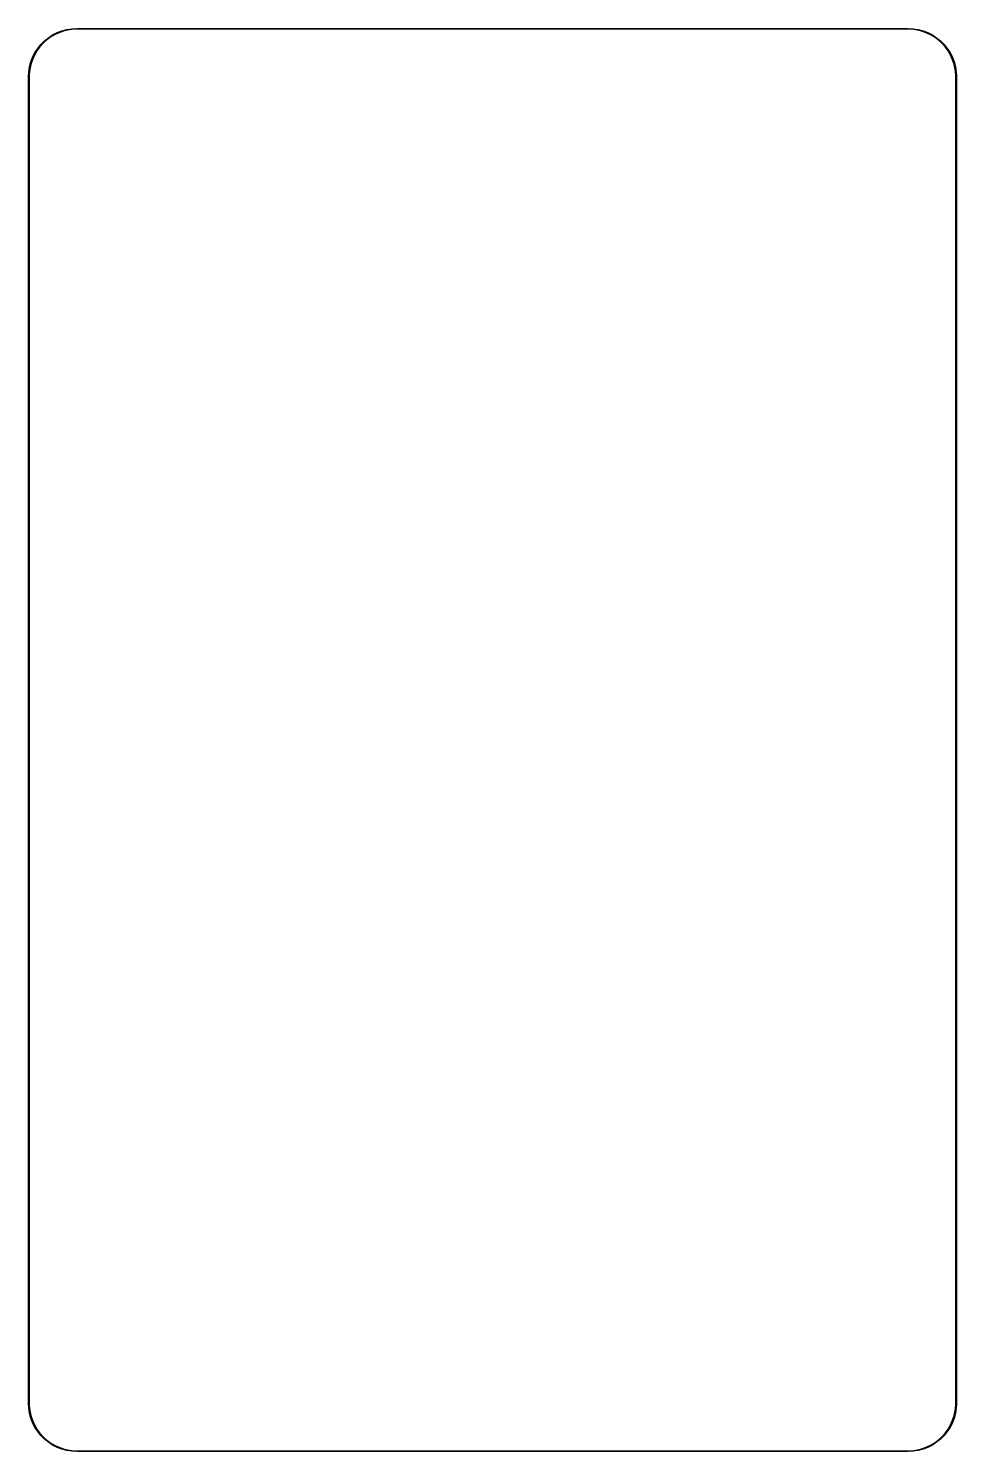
# Model space of a CAD drawing. Header units: millimetres. Extents: x 62.7 to 120.8, y -111 to -22.
import ezdxf

# ---------------------------------------------------------------- set-up
doc = ezdxf.new("R2010")
doc.units = ezdxf.units.MM
doc.layers.add('BLACK', color=7, linetype='CONTINUOUS')

msp = doc.modelspace()

# ---------------------------------------------------------------- linework, layer by layer
at = {"layer": 'BLACK', "linetype": 'CONTINUOUS'}
for p, q in [((64.2375, -22.390274), (64.519622, -22.246525)), ((64.682392, -22.228787), (64.397525, -22.355618)), ((64.519622, -22.246525), (64.815224, -22.133054)), ((64.978957, -22.132427), (64.682392, -22.228787)), ((64.815224, -22.133054), (65.121067, -22.051104)), ((65.283969, -22.067595), (64.978957, -22.132427)), ((65.121067, -22.051104), (65.433801, -22.001571)), ((65.594087, -22.035), (65.283969, -22.067595)), ((65.433801, -22.001571), (65.75, -21.985)), ((65.75, -22.035), (65.594087, -22.035)), ((65.75, -21.985), (117.75, -21.985)), ((117.75, -22.035), (65.75, -22.035)), ((117.75, -21.985), (118.066199, -22.001571)), ((117.905913, -22.035), (117.75, -22.035)), ((118.216031, -22.067595), (117.905913, -22.035)), ((118.066199, -22.001571), (118.378933, -22.051104)), ((118.521043, -22.132427), (118.216031, -22.067595)), ((118.378933, -22.051104), (118.684776, -22.133054)), ((118.817608, -22.228787), (118.521043, -22.132427)), ((118.684776, -22.133054), (118.980378, -22.246525)), ((119.102475, -22.355618), (118.817608, -22.228787)), ((118.980378, -22.246525), (119.2625, -22.390274)), ((63.434818, -23.135203), (63.251531, -23.387475)), ((63.302724, -23.23195), (63.501987, -22.98588)), ((63.643471, -22.903471), (63.434818, -23.135203)), ((63.501987, -22.98588), (63.72588, -22.761987)), ((63.875203, -22.694818), (63.643471, -22.903471)), ((63.72588, -22.761987), (63.97195, -22.562724)), ((64.127475, -22.511531), (63.875203, -22.694818)), ((63.97195, -22.562724), (64.2375, -22.390274)), ((64.397525, -22.355618), (64.127475, -22.511531)), ((119.372525, -22.511531), (119.102475, -22.355618)), ((119.2625, -22.390274), (119.52805, -22.562724)), ((119.624797, -22.694818), (119.372525, -22.511531)), ((119.52805, -22.562724), (119.77412, -22.761987)), ((119.856529, -22.903471), (119.624797, -22.694818)), ((119.77412, -22.761987), (119.998013, -22.98588)), ((120.065182, -23.135203), (119.856529, -22.903471)), ((119.998013, -22.98588), (120.197276, -23.23195)), ((120.248469, -23.387475), (120.065182, -23.135203)), ((62.968787, -23.942392), (62.872427, -24.238957)), ((62.873054, -24.075224), (62.986525, -23.779622)), ((63.095618, -23.657525), (62.968787, -23.942392)), ((62.986525, -23.779622), (63.130274, -23.4975)), ((63.251531, -23.387475), (63.095618, -23.657525)), ((63.130274, -23.4975), (63.302724, -23.23195)), ((120.197276, -23.23195), (120.369726, -23.4975)), ((120.404382, -23.657525), (120.248469, -23.387475)), ((120.369726, -23.4975), (120.513475, -23.779622)), ((120.531213, -23.942392), (120.404382, -23.657525)), ((120.513475, -23.779622), (120.626946, -24.075224)), ((120.627573, -24.238957), (120.531213, -23.942392)), ((62.725, -25.01), (62.741571, -24.693801)), ((62.741571, -24.693801), (62.791104, -24.381067)), ((62.807595, -24.543969), (62.775, -24.854087)), ((62.775, -24.854087), (62.775, -25.01)), ((62.791104, -24.381067), (62.873054, -24.075224)), ((62.872427, -24.238957), (62.807595, -24.543969)), ((120.626946, -24.075224), (120.708896, -24.381067)), ((120.692405, -24.543969), (120.627573, -24.238957)), ((120.725, -24.854087), (120.692405, -24.543969)), ((120.708896, -24.381067), (120.758429, -24.693801)), ((120.725, -25.01), (120.725, -24.854087)), ((120.758429, -24.693801), (120.775, -25.01)), ((62.725, -108.01), (62.725, -25.01)), ((62.775, -25.01), (62.775, -108.01)), ((120.725, -108.01), (120.725, -25.01)), ((120.775, -25.01), (120.775, -108.01)), ((62.741571, -108.326199), (62.725, -108.01)), ((62.791104, -108.638933), (62.741571, -108.326199)), ((62.775, -108.01), (62.775, -108.165913)), ((62.775, -108.165913), (62.807595, -108.476031)), ((62.873054, -108.944776), (62.791104, -108.638933)), ((62.807595, -108.476031), (62.872427, -108.781043)), ((120.708896, -108.638933), (120.626946, -108.944776)), ((120.627573, -108.781043), (120.692405, -108.476031)), ((120.692405, -108.476031), (120.725, -108.165913)), ((120.758429, -108.326199), (120.708896, -108.638933)), ((120.725, -108.165913), (120.725, -108.01)), ((120.775, -108.01), (120.758429, -108.326199)), ((62.872427, -108.781043), (62.968787, -109.077608)), ((62.986525, -109.240378), (62.873054, -108.944776)), ((62.968787, -109.077608), (63.095618, -109.362475)), ((63.130274, -109.5225), (62.986525, -109.240378)), ((63.095618, -109.362475), (63.251531, -109.632525)), ((63.302724, -109.78805), (63.130274, -109.5225)), ((120.369726, -109.5225), (120.197276, -109.78805)), ((120.248469, -109.632525), (120.404382, -109.362475)), ((120.513475, -109.240378), (120.369726, -109.5225)), ((120.404382, -109.362475), (120.531213, -109.077608)), ((120.626946, -108.944776), (120.513475, -109.240378)), ((120.531213, -109.077608), (120.627573, -108.781043)), ((63.251531, -109.632525), (63.434818, -109.884797)), ((63.501987, -110.03412), (63.302724, -109.78805)), ((63.434818, -109.884797), (63.643471, -110.116529)), ((63.72588, -110.258013), (63.501987, -110.03412)), ((63.643471, -110.116529), (63.875203, -110.325182)), ((63.97195, -110.457276), (63.72588, -110.258013)), ((63.875203, -110.325182), (64.127475, -110.508469)), ((119.372525, -110.508469), (119.624797, -110.325182)), ((119.77412, -110.258013), (119.52805, -110.457276)), ((119.624797, -110.325182), (119.856529, -110.116529)), ((119.998013, -110.03412), (119.77412, -110.258013)), ((119.856529, -110.116529), (120.065182, -109.884797)), ((120.197276, -109.78805), (119.998013, -110.03412)), ((120.065182, -109.884797), (120.248469, -109.632525)), ((64.2375, -110.629726), (63.97195, -110.457276)), ((64.127475, -110.508469), (64.397525, -110.664382)), ((64.519622, -110.773475), (64.2375, -110.629726)), ((64.397525, -110.664382), (64.682392, -110.791213)), ((64.815224, -110.886946), (64.519622, -110.773475)), ((64.682392, -110.791213), (64.978957, -110.887573)), ((65.121067, -110.968896), (64.815224, -110.886946)), ((64.978957, -110.887573), (65.283969, -110.952405)), ((65.433801, -111.018429), (65.121067, -110.968896)), ((65.283969, -110.952405), (65.594087, -110.985)), ((65.75, -111.035), (65.433801, -111.018429)), ((65.594087, -110.985), (65.75, -110.985)), ((65.75, -110.985), (117.75, -110.985)), ((117.75, -111.035), (65.75, -111.035)), ((117.75, -110.985), (117.905913, -110.985)), ((118.066199, -111.018429), (117.75, -111.035)), ((117.905913, -110.985), (118.216031, -110.952405)), ((118.378933, -110.968896), (118.066199, -111.018429)), ((118.216031, -110.952405), (118.521043, -110.887573)), ((118.684776, -110.886946), (118.378933, -110.968896)), ((118.521043, -110.887573), (118.817608, -110.791213)), ((118.980378, -110.773475), (118.684776, -110.886946)), ((118.817608, -110.791213), (119.102475, -110.664382)), ((119.2625, -110.629726), (118.980378, -110.773475)), ((119.102475, -110.664382), (119.372525, -110.508469)), ((119.52805, -110.457276), (119.2625, -110.629726))]:
    msp.add_line(p, q, dxfattribs=at)

doc.saveas('drawing.dxf')
